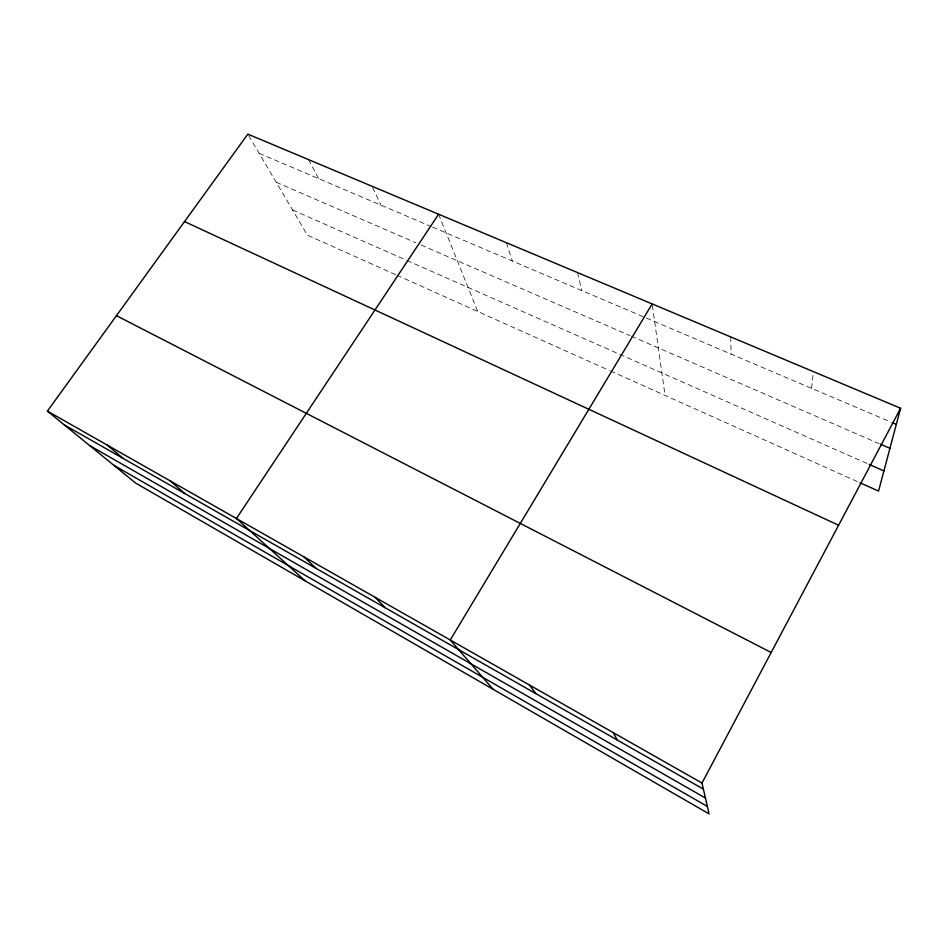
<?xml version="1.0" encoding="UTF-8"?>
<svg xmlns="http://www.w3.org/2000/svg" width="948" height="948" viewBox="0 0 948 948"><rect width="100%" height="100%" fill="white"/><g stroke="black" fill="none" stroke-linecap="round" stroke-linejoin="round"><path stroke-width="0.71" stroke-dasharray="4.74 3.56" d="M811.595 388.348L813.396 371.628M259.159 153.339L431.162 226.513M432.525 227.082L890.93 422.097M276.188 182.241L415.745 242.735M421.102 245.058L630.041 335.639M631.392 336.232L879.128 443.628M292.541 209.97L405.72 259.918M407.048 260.499L869.209 464.425M395.636 274.683L307.365 235.116L248.542 135.327M396.987 275.287L609.244 370.407M610.571 371L858.615 482.153M308.503 159.596L318.67 178.651M372.611 187.526L380.918 205.135M438.604 214.236L477.733 311.477M506.374 242.7L512.358 261.056M577.474 272.55L581.799 290.598M652.342 305.28L665.046 395.411M730.695 336.896L731.145 354.125"/><path stroke-width="1.42" d="M900.6 408.256L701.994 783.048L709.068 813.882L135.694 483.113L47.4 411.1L247.831 134.118L900.6 408.256L878.547 491.088L859.943 482.757M652.153 303.917L450.253 640.007L493.067 689.267M438.604 214.236L236.431 518.509L305.22 580.911M892.269 422.666L896.298 424.384M880.479 444.221L889.935 448.321M869.209 464.425L883.915 470.919M184.54 221.583L838.601 525.251M116.462 315.672L771.174 652.485M47.4 411.1L701.994 783.048M64.31 424.894L703.38 789.115M89.633 445.548L705.442 798.05M113.843 465.29L707.362 806.44M107.314 445.145L123.145 458.417M170.249 480.897L184.872 493.6M304.035 556.926L315.85 568.243M375.207 597.37L385.386 607.881M529.482 685.025L535.762 693.581M613.261 732.626L617.243 740.021"/></g></svg>
